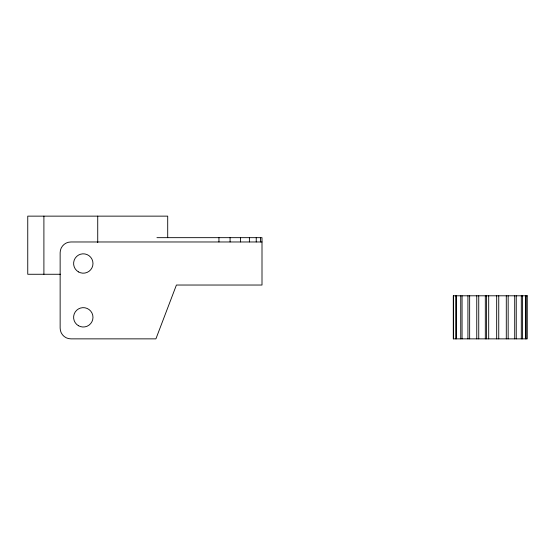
<?xml version="1.0" encoding="UTF-8"?>
<svg xmlns="http://www.w3.org/2000/svg" width="555" height="555" viewBox="0 0 555 555"><rect width="100%" height="100%" fill="white"/><g stroke="black" fill="none" stroke-linecap="round" stroke-linejoin="round"><path stroke-width="0.83" d="M156.94 237.665L262.002 237.665L262.002 285.034L176.414 285.034L155.913 338.862L70.908 338.862A10.767 10.767 0 0 1 60.141 328.102L60.141 252.74A10.767 10.767 0 0 1 70.908 241.973L262.002 241.973M60.557 274.267L27.75 274.267L27.75 216.138L167.707 216.138L167.707 237.665M526.161 295.801L526.161 338.862M525.592 295.801L525.592 338.862M522.401 295.801L522.401 338.862M521.305 295.801L521.305 338.862M516.247 295.801L516.247 338.862M514.707 295.801L514.707 338.862M508.165 295.801L508.165 338.862M506.292 295.801L506.292 338.862M498.744 295.801L498.744 338.862M496.676 295.801L496.676 338.862M488.691 295.801L488.691 338.862M486.582 295.801L486.582 338.862M485.313 295.801L485.313 338.862M478.743 295.801L478.743 338.862M476.759 295.801L476.759 338.862M469.648 295.801L469.648 338.862M467.921 295.801L467.921 338.862M462.065 295.801L462.065 338.862M460.74 295.801L460.74 338.862M456.578 295.801L456.578 338.862M455.738 295.801L455.738 338.862M453.574 295.801L453.574 338.862M260.538 237.665L260.538 241.925M256.237 237.665L256.237 241.925M249.389 237.665L249.389 241.925M240.468 237.665L240.468 241.925M230.082 237.665L230.082 241.925M218.941 237.665L218.941 241.925M97.729 216.138L97.729 242.639M43.901 216.138L43.901 274.267M527.25 295.801L453.289 295.801L453.289 338.862L527.25 338.862L527.25 295.801M78.449 271.894A9.692 9.692 0 0 0 92.983 263.507A9.692 9.692 0 0 0 78.449 255.113A9.692 9.692 0 0 0 78.449 271.894M78.449 325.723A9.692 9.692 0 0 0 92.983 317.335A9.692 9.692 0 0 0 78.449 308.941A9.692 9.692 0 0 0 78.449 325.723"/></g></svg>
